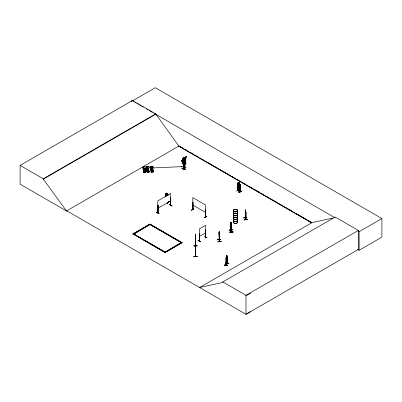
<?xml version="1.0" encoding="UTF-8"?>
<svg xmlns="http://www.w3.org/2000/svg" width="402" height="402" viewBox="0 0 402 402"><rect width="100%" height="100%" fill="white"/><g stroke="black" fill="none" stroke-linecap="round" stroke-linejoin="round"><path stroke-width="0.6" d="M195.483 251.969L195.483 234.014L195.483 256.506L195.598 248.873M219.472 241.145L219.653 241.346L219.07 239.431M219.261 239.843L219.185 232.255L219.241 239.848M219.462 241.446L219.07 239.703L219.522 241.637L219.326 232.361L219.492 241.597M231.281 224.406L231.507 231.999M245.275 217.979L245.26 210.487M183.453 168.187L183.835 168.066L183.835 163.398L183.402 163.488L183.453 168.187L183.714 168.207L183.799 163.413M184.392 168.363L184.679 168.413C185.257 167.699 184.116 162.931 184.789 163.619L184.754 168.403L184.804 163.584M230.753 230.135L231.371 232.034L231.477 224.562M230.753 229.864L230.949 230.271L230.924 222.11L231.371 224.592M231.306 231.838L231.421 224.386M231.286 231.823L231.416 231.532M231.492 231.994L230.904 229.849M238.215 186.056L238.667 185.367L238.24 184.227L238.813 185.267L239.361 184.88L238.944 185.518L239.396 186.729M219.17 232.904L219.256 232.1M143.971 171.674L145.112 171.664L145.343 168.026A1.141 0.925 -8 0 0 145.343 166.714A1.141 0.925 -8 0 0 143.735 166.79A1.141 0.925 -8 0 0 143.735 168.101L143.976 171.719M148.614 171.523L148.846 167.885A1.141 0.925 -8 0 0 148.851 166.614A1.141 0.925 -8 0 0 147.243 166.689A1.141 0.925 -8 0 0 147.243 168.001L147.238 167.961A1.141 0.925 -8 0 1 147.238 166.649A1.141 0.925 -8 0 1 148.846 166.574A1.141 0.925 -8 0 1 148.846 167.885L148.851 167.925M152.73 171.358L152.961 167.719A1.141 0.925 -8 0 0 152.961 166.408A1.141 0.925 -8 0 0 151.358 166.478A1.141 0.925 -8 0 0 151.358 167.795L151.599 171.408L152.73 171.358L151.589 171.368M168.287 202.377L168.277 202.085L167.976 202.382M165.358 194.02C166.126 194.302 164.684 193.538 166.297 193.151L167.287 193.493L168.247 195.03M168.011 194.915L168.292 194.95L168.001 194.875M185.443 159.147L185.478 163.755L185.382 159.167L185.719 159.202L184.618 157.84L183.498 157.674M230.929 223.311L231.029 222.507M245.396 211.01L245.501 210.206L245.532 212.402L245.396 211.527M219.095 232.577L219.206 231.698L219.326 235.899L219.055 233.416M186.232 156.277L186.146 156.277A3.181 0.693 -84.8 0 0 185.287 158.81L185.146 160.639L185.528 160.674L185.855 159.328L185.337 159.252A2.724 0.593 -84.8 0 1 186.111 156.73L186.237 156.283L186.618 156.313L186.488 156.765A2.724 0.593 -84.8 0 0 185.714 159.287L185.101 159.177L184.618 157.84L185.709 159.222M181.97 168.719C185.071 168.317 187.764 169.981 181.97 168.719L185.247 169.267M182.016 168.614L185.287 169.187M182.021 168.493L185.297 169.041M230.823 222.989L230.964 222.145L230.823 230.311L230.718 222.643M245.295 210.688L245.436 209.844M227.225 256.074C225.115 253.979 226.904 264.908 226.2 265.375L227.341 263.546M224.472 265.129C227.527 264.817 230.175 266.576 224.472 265.129L227.743 265.687L224.517 265.039M144.554 171.639L144.514 171.242M144.479 171.131C144.564 172.041 144.529 170.895 144.715 171.418M147.956 171.393L147.981 170.991L148.162 171.282M148.227 171.398L147.991 171.086M152.092 171.282L152.197 170.87L152.247 171.327M152.237 170.815L152.112 171.302L152.298 171.061M152.293 170.925L152.333 171.272M198.04 240.351L200.528 241.708L198.04 240.356M198.096 240.295L200.462 241.728M226.437 259.602L226.05 259.084L226.467 256.109M227.236 263.496L226.095 265.31C224.562 265.315 227.999 248.079 226.502 258.772L226.251 258.471M219.326 234.059L219.17 233.421M195.483 245.898L195.618 245.682L195.638 245.989M195.467 245.974L195.598 238.532M234.271 211.467C234.396 210.965 234.507 211.477 234.14 211.497M234.517 211.447L234.431 211.201L234.607 211.497M236.592 209.929L236.803 209.879M236.667 209.869L236.607 210.005M227.336 256.099L227.22 263.727L227.1 256.114M227.341 263.29L226.1 265.335M185.146 160.639L185.478 159.298M181.86 161.393L183.146 162.267L184.252 162.438L185.166 161.921L184.98 161.112L184.684 161.112M182.071 160.629L182.799 163.473L182.624 163.081M181.89 161.393L181.774 160.579L182.498 163.453L185.714 163.956L184.95 161.212L184.629 161.107M182.99 160.343L183.955 161.343L183.659 161.554L182.885 161.162L183 160.308M182.478 163.433L182.402 162.895L182.317 163.87L182.82 163.956L183.021 163.207L182.513 163.122L183.021 163.207M182.905 163.232C183.689 162.463 181.94 162.413 182.794 162.634C183.141 164.242 182.056 161.996 182.769 163.468M183.151 162.237L184.227 162.418M184.684 161.061C185.824 167.343 184.955 161.328 185.684 163.976M185.272 163.614L185.412 163.926M184.98 161.112L185.639 163.961M156.468 212.236C164.312 216.673 151.418 208.934 158.911 213.603M237.778 190.447L240.165 191.824L240.165 184.387L239.848 184.227L240.074 191.89L237.718 190.508L237.682 183.041L238.492 182.327L239.306 182.799L240.089 184.458L240.059 186.835L239.255 187.548L238.436 187.076L237.632 185.433L237.632 184.252L238.461 183.523L239.27 184.021L239.662 186.287L239.14 186.689L238.079 185.377L238.738 182.684L238.999 182.835L239.27 183.995L238.999 184.819L238.481 183.543L237.657 184.277M238.738 183.865L238.481 185.242L238.999 186L239.27 185.176L238.708 183.88M166.609 193.468L166.297 194.885L166.93 195.563L167.257 194.699L166.629 193.447M144.579 171.267L144.69 171.594M152.077 171.252L152.288 170.865M219.402 234.743L219.301 235.019L219.095 233.461M231.13 226.306L231.371 225.768L231.165 226.301L230.718 223.824L231.165 226.261M245.235 211.522L245.602 214L245.798 213.437M144.67 171.232L144.494 171.609M236.507 191.131L238.919 189.734M191.473 210.251L193.864 208.849M192.98 202.266L192.925 209.769L192.764 202.141L192.679 209.658L192.814 209.306M193.015 209.437L192.739 209.296M205.543 217.065L205.342 209.502L205.643 209.578L205.568 217.085L205.643 205.06L192.764 197.623L192.98 209.703M205.427 209.452L205.342 216.949L205.643 217.015L205.402 216.608M245.23 217.789L245.813 219.718M245.748 219.286L245.934 219.537L245.893 212.085L245.838 219.728M237.698 190.523L238.049 190.588C236.974 190.216 239.522 182.759 237.597 185.694L237.622 186.875L238.401 188.518L239.22 188.99L240.049 188.262L240.024 187.076M238.049 190.317L237.818 190.186L237.883 190.633M239.924 191.493L237.959 190.453L240.19 191.543L239.833 191.473L240.074 191.89L239.949 184.262M182.468 159.83L183.186 160.725L182.433 159.835L182.458 158.669M182.523 160.383L182.543 158.604L182.84 158.649L182.82 160.433M182.84 158.649L182.513 158.669M182.573 163.262C190.925 163.182 181.016 165.383 182.568 162.036M185.352 159.071L185.754 159.137L185.679 160.388L184.629 161.403L185.679 160.388M183.734 168.192L183.689 163.559L183.402 163.508L183.835 163.418M184.438 168.393L184.392 163.694L184.825 163.624M183.046 166.614L186.322 167.187M185.779 163.122L185.412 163.061L185.699 163.132M185.749 163.78L185.247 163.519M183.312 168.82L184.282 166.93M184.453 166.825L183.433 168.845L184.453 166.981M183.875 168.91L184.86 167.031M184.026 168.956L184.995 167.066M144.087 169.262L143.795 169.041L144.122 168.75M147.313 168.729L147.78 169.111M151.398 168.699L151.74 168.443M157.885 205.432L157.88 212.884L158.016 205.256M170.755 205.181L170.599 205.286M170.8 205.427L170.543 205.573L170.709 205.095M226.1 257.898L226.175 257.612L226.175 265.159L227.105 263.506M226.316 257.752L226.05 257.903M227.19 257.225L226.432 259.642L226.813 258.994M225.693 263.134L228.964 263.732L225.738 263.064M228.959 263.722L225.683 263.174M148.107 171.051L148.152 171.252M152.232 170.915L152.142 171.322M234.667 211.377L234.075 211.377M152.333 171.157L152.137 170.961M199.492 240.984L199.477 233.527M182.468 163.312L185.709 163.85L185.704 163.122M168.217 202.447L168.322 202.116M167.418 203.116C173.177 197.482 163.554 207.166 169.167 201.422M167.418 203.271L169.192 201.563M183.468 163.358L183.468 168.006L183.548 163.348M182.413 158.674L183.508 157.654L182.99 159.664L183.714 160.488L184.433 160.604L185.136 160.021L185.131 159.137M157.77 212.542L158.127 212.457L157.901 212.598M158.102 212.748L157.77 212.814L158.127 212.728L158.102 205.301M170.79 205.146L170.438 205.251M170.589 205.548L170.709 205.367M170.755 205.452L170.684 197.945L170.438 205.522M143.81 168.951L144.122 168.825M151.428 168.644L151.74 168.518M143.876 171.82L143.876 172.207L145.313 172.136L145.238 171.599L143.795 171.664L143.665 171.282L143.665 171.77L145.444 171.744L145.444 172.227L143.609 172.428L142.866 167.106L144.132 166.936M144.182 172.413L143.836 172.423L142.996 166.991L144.132 166.84M143.464 167.076L143.197 167.091L143.966 172.428L143.132 167.091M146.373 166.971L147.137 172.302L146.499 166.75L147.248 172.222M147.192 171.639L147.167 171.141L147.298 171.523L148.74 171.458L148.871 171.061L148.815 171.996L147.373 172.066L147.243 171.684L147.243 172.167L146.594 166.961L146.941 166.951M152.619 167.885L153.197 172.026L151.237 172.131L150.484 166.8L152.318 166.604M150.634 166.735L150.946 166.664L151.695 172.041M144.996 168.192L145.569 172.337L145.308 172.347M147.122 172.297L149.082 172.192L148.499 168.051M146.499 166.85L147.574 172.207M148.74 172.212L148.524 169.845M151.474 172.121L150.745 166.79M152.318 166.503L150.614 166.584L151.559 172.106L151.83 172.091L151.247 167.951M205.623 237.326L205.729 229.823L205.744 237.381M206.995 237.818L204.633 236.527M157.775 212.834L157.8 200.864L170.684 193.427L170.548 205.558L170.765 197.995M169.654 204.608L172.086 205.995M169.533 204.698L172.096 206.005L169.669 204.623M157.8 212.517L158.127 212.532M191.498 210.291L193.895 208.733L191.498 210.135M205.668 216.733L205.427 216.623M204.427 217.603L206.96 216.412L204.447 217.623M206.829 216.201L204.563 217.829M204.427 217.758L206.864 216.351M66.792 210.834L66.531 210.99L20.1 184.181L20.1 165.398L132.479 100.515L155.68 113.907L178.88 146.087L311.711 222.778M132.479 100.515L132.479 100.862L155.267 87.706L381.9 218.552L381.9 237.145L359.112 250.3L357.484 249.356M20.1 165.398L43.3 178.789L155.68 113.907M250.908 311.49L245.989 314.294L66.762 210.819L66.496 210.97L43.3 179.136L155.68 114.253M66.496 210.97L179.141 145.936M157.8 208.301L170.684 200.864M132.906 233.833L149.946 223.999L182.151 242.592L165.111 252.662L132.906 233.833L165.111 252.431L182.151 242.592M132.906 234.07L149.946 224.231L167.121 234.145M238.492 182.327L238.079 184.196L239.14 185.508L239.662 185.106L239.306 182.799M237.682 183.081L237.899 183.206M237.632 184.252L238.502 185.845L239.306 186.337M237.632 185.433L238.461 187.061L239.28 187.533L240.034 186.809M238.502 185.845L237.682 184.222M237.597 186.87L238.426 188.503L239.245 188.975M240.034 185.649C237.682 181.679 241.517 186.106 239.296 186.302M241.491 191.246C233.532 195.603 246.532 187.92 238.964 192.548M238.944 192.563L241.376 191.136M165.649 251.808L171.553 248.401M172.624 247.783L181.212 242.592L165.111 252.119M199.286 236.461L205.729 232.743M199.332 287.661L311.977 222.623L332.73 218.11M199.593 287.505L222.793 282.46L222.793 281.923L335.173 217.04L358.373 230.431L358.373 249.411L245.989 314.294L245.989 295.314L358.373 230.431M335.173 217.577L334.911 217.733L154.061 113.319M358.036 231.085L359.112 231.708L381.9 218.552M245.989 295.857L250.908 293.053M181.679 160.689L182.624 160.157C183.613 159.785 186.875 162.694 183.699 160.338L184.543 161.649L183.94 161.951L182.397 161.287L182.262 160.76C183.076 159.363 181.583 161.061 181.97 160.649M157.906 212.879L158.001 212.422M150.509 166.81L151.237 172.131M144.057 172.352L143.328 166.976M145.006 172.373L145.579 172.332M148.926 172.141L148.544 169.232M149.072 172.197L148.539 168.649M151.348 172.061L150.614 166.584M152.75 171.991C152.85 172.734 153.247 170.091 152.855 171.292M153.046 171.976L152.584 168.523M182.825 163.297L182.825 161.579M234.527 211.482L234.657 211.266M237.778 190.176L237.959 190.377M245.295 211.573L245.567 213.125L245.431 209.804L245.295 218.005L245.351 210.362M245.798 212.281L245.954 219.718L245.391 217.814M243.572 217.849L246.969 217.452L243.607 217.959M243.597 217.914L246.939 217.487M244.215 219.743L247.612 219.653L244.22 219.768M232.497 229.753L229.1 230.155L232.497 229.909M229.125 230.215L232.492 229.859M231.371 231.763L230.944 230.105M229.748 232.049L233.14 231.959L229.753 232.075M233.14 231.929L229.753 232.18M219.477 235.341L219.326 235.899L219.326 232.361M217.427 239.763L220.814 239.491M221.296 241.602C210.759 241.989 228.537 240.853 217.914 241.863M184.538 168.202L184.548 163.534M151.876 167.433L150.745 167.584L151.876 167.528M144.258 167.84L143.122 167.795M144.333 168.282L143.197 168.433L144.333 168.378M151.951 168.071L150.82 168.121L151.951 167.976M144.398 168.76L143.263 168.91L144.398 168.86M152.016 168.453L150.886 168.604L152.016 168.549M147.976 169.162L146.841 169.307L147.976 169.257M147.83 171.996L147.83 171.182L148.348 171.157L148.348 171.971M151.951 171.061L152.474 171.041L151.951 171.061L151.951 171.875M147.197 171.624L148.901 171.553M148.815 171.609L148.81 172.207L148.499 170.433M153.061 171.438L152.931 171.83L151.494 171.9L151.363 171.518L151.499 172.106M150.82 168.026L181.654 166.654C183.031 167.297 180.433 166.971 181.654 166.654M193.834 245.908L197.246 245.888M193.834 245.954L197.246 245.788L193.834 245.798M193.834 256.36L197.251 256.612L193.834 256.386M197.251 256.607L193.834 256.491L197.251 256.511M186.608 156.313L186.523 156.313A3.181 0.693 -84.8 0 0 185.669 158.845L185.528 160.674M151.805 168.875L151.413 168.734M151.805 168.956L151.393 168.679M186.191 156.73L186.573 156.765M181.905 166.478L182.262 166.262L181.483 166.242M182.754 163.091L185.287 163.519M245.888 219.502L245.295 217.809M226.728 255.873L226.567 258.054L226.602 256.079M227.341 263.275L227.095 263.657M150.825 166.79L151.569 172.111M153.157 172.031L152.574 167.89M195.598 256.29L195.633 256.059M199.407 240.909L199.286 229.024L205.729 225.306L205.693 237.381M219.185 239.672L219.17 231.698L219.361 232.376M192.859 209.477L192.658 209.372M237.853 190.458L237.803 187.362M156.569 212.166L159.001 213.552M132.479 100.862L133.559 101.485M134.64 102.108L135.72 102.731M136.796 103.354L138.414 104.289M139.494 104.912L140.574 105.535M141.655 106.158L143.273 107.093M146.509 108.962L148.127 109.897M149.207 110.52L152.443 112.384M180.227 146.559L184.021 148.75M185.106 149.378L186.734 150.318M187.814 150.941L188.9 151.569M189.985 152.192L191.613 153.132M192.699 153.76L193.779 154.388M194.864 155.011L196.493 155.951M197.578 156.579L198.658 157.202M200.286 158.142L201.372 158.77M202.457 159.393L203.538 160.021M205.166 160.961L206.251 161.584M207.337 162.212L213.301 165.654M214.924 166.594L218.18 168.473M219.261 169.096L223.06 171.287M224.14 171.915L225.768 172.855M226.854 173.478L227.939 174.106M229.024 174.734L230.647 175.669M231.733 176.297L232.818 176.925M234.441 177.86L235.527 178.488M236.612 179.116L238.24 180.056M239.326 180.679L240.406 181.307M241.491 181.93L243.12 182.87M244.205 183.498L245.285 184.121M246.913 185.061L247.999 185.689M249.084 186.312L252.878 188.503M253.963 189.131L259.928 192.573M261.009 193.201L264.807 195.392M265.888 196.015L269.687 198.211M270.767 198.834L272.395 199.774M273.481 200.402L274.566 201.025M275.651 201.653L277.274 202.593M278.36 203.216L279.445 203.844M281.068 204.784L282.154 205.407M283.239 206.035L284.325 206.658M285.953 207.598L287.033 208.226M288.118 208.849L291.912 211.045M295.711 213.236L298.962 215.11M300.048 215.738L306.555 219.492M307.636 220.12L311.434 222.311M178.523 146.037L311.791 222.979M238.461 182.342L239.296 182.825M237.718 183.071L238.049 190.588M238.401 184.98L239.235 185.458M192.764 205.06L205.643 212.497M168.197 234.763L171.955 236.934M173.026 237.557L182.151 242.823M222.793 281.923L245.989 295.314M133.911 234.105L143.037 239.376M144.112 239.994L147.871 242.165M148.941 242.783L164.508 251.768M239.853 184.247L239.878 191.769M239.386 186.644L238.798 185.608L238.215 185.995M205.321 216.683L205.316 216.924M143.951 172.423L143.74 171.825M166.458 196.01L165.81 195.086L166.297 193.151L167.272 193.518L167.729 195.744M226.065 259.054L226.467 259.652M165.971 196.186L165.317 195.176L165.951 196.201M238.019 186.829L239.079 188.146L239.597 187.744C237.858 180.036 242.647 193.437 239.22 185.453M165.639 194.065L165.624 196.588M245.738 211.99L245.833 212.271M245.637 214L245.19 211.517M230.823 230.115L231.336 231.723M219.221 232.105L219.326 233.542M219.613 241.446L219.592 233.994M207.005 237.929L204.583 236.552M233.14 231.954L229.778 232.306M152.559 169.086L152.931 171.83M152.524 169.086L152.77 170.86M152.464 171.805L152.464 170.991M148.539 171.031L148.705 172.217M147.132 168.116L147.454 170.493M146.83 166.835L147.594 172.212M146.7 166.951L147.454 172.282M144.881 168.142L145.534 172.342M144.931 168.734L145.429 172.287M144.896 169.388L145.102 170.579M143.63 168.257L144.037 171.222L143.589 168.267M142.996 166.89L143.76 172.368M230.823 223.874L231.095 225.427L231.125 222.788M245.602 210.462L245.843 212.286M230.929 223.834L231.06 224.708L231.06 222.723M151.308 171.473L151.288 170.976L151.418 171.358M147.238 167.961L147.479 171.574M185.754 159.137L185.784 163.785M182.543 158.604L182.558 160.318M182.533 161.529L182.543 163.242M359.112 231.708L359.112 250.3M227.205 256.034L227.22 263.727M165.684 194.05L165.684 196.528M165.579 252.391L133.379 233.798M165.418 193.96L165.418 197.06M165.317 193.995L165.358 196.498M145.368 171.689L145.368 171.207L145.238 171.599M145.313 171.749L145.313 172.136M131.57 100.445L131.57 101.676M43.3 178.789L43.3 179.136M237.371 213.909A2.161 1.246 0 0 1 235.502 215.779A2.161 1.246 0 0 1 233.632 213.909M237.346 214.035A2.131 1.231 0 0 1 235.502 215.879A2.131 1.231 0 0 1 233.657 214.035M237.341 215.643A2.121 1.226 0 0 1 235.502 217.482A2.121 1.226 0 0 1 233.662 215.643M237.351 215.753A2.136 1.231 0 0 1 235.502 217.603A2.136 1.231 0 0 1 233.652 215.753M237.371 211.854A2.161 1.246 0 0 1 235.502 213.728A2.161 1.246 0 0 1 233.632 211.854M237.346 213.693A2.131 1.231 0 0 1 235.502 215.537A2.131 1.231 0 0 1 233.657 213.693M237.341 211.985A2.126 1.226 0 0 1 235.502 213.824A2.126 1.226 0 0 1 233.657 211.985M237.371 213.804A2.161 1.246 0 0 1 235.502 215.673A2.161 1.246 0 0 1 233.632 213.804M237.371 211.748A2.161 1.246 0 0 1 235.502 213.623A2.161 1.246 0 0 1 233.632 211.748M237.346 211.638A2.131 1.231 0 0 1 235.502 213.487A2.131 1.231 0 0 1 233.657 211.638M237.371 219.758A2.161 1.246 0 0 1 235.502 221.628A2.161 1.246 0 0 1 233.632 219.758M237.346 219.884A2.131 1.231 0 0 1 235.502 221.728A2.131 1.231 0 0 1 233.657 219.884M237.341 221.492A2.121 1.226 0 0 1 235.502 223.331A2.121 1.226 0 0 1 233.662 221.492M237.336 215.944A2.116 1.221 0 0 1 235.502 217.778A2.116 1.221 0 0 1 233.668 215.944M237.351 221.602A2.136 1.231 0 0 1 235.502 223.452A2.136 1.231 0 0 1 233.652 221.602M237.351 215.839A2.136 1.231 0 0 1 235.502 217.683A2.136 1.231 0 0 1 233.652 215.839M237.371 217.703A2.161 1.246 0 0 1 235.502 219.577A2.161 1.246 0 0 1 233.632 217.703M237.346 219.542A2.131 1.231 0 0 1 235.502 221.386A2.131 1.231 0 0 1 233.657 219.542M237.341 217.834A2.126 1.226 0 0 1 235.502 219.673A2.126 1.226 0 0 1 233.657 217.834M237.371 219.653A2.161 1.246 0 0 1 235.502 221.522A2.161 1.246 0 0 1 233.632 219.653M237.371 217.598A2.161 1.246 0 0 1 235.502 219.472A2.161 1.246 0 0 1 233.632 217.598M237.346 217.487A2.131 1.231 0 0 1 235.502 219.336A2.131 1.231 0 0 1 233.657 217.487M182.453 160.609L183.166 161.242L182.704 161.689L183.377 161.373L184.282 161.956L183.543 161.302L183.99 160.89L183.337 161.167L182.498 160.609M238.672 185.317L238.416 186.694L238.939 187.453L239.21 186.634L238.703 185.302M183.87 157.921L183.533 159.388L184.242 159.966L184.598 159.046L184.237 157.961L183.88 157.901M182.9 162.76L185.448 163.182L182.9 162.76M149.946 224.537L133.846 234.07L149.946 224.537M247.582 219.522L244.215 219.899L247.582 219.537M220.819 239.391L217.407 239.687L220.814 239.391M144.851 171.347L144.328 171.322C143.765 172.599 145.449 172.277 144.851 171.347M181.684 242.863L149.479 224.271L181.684 242.863M234.436 211.608A2.131 1.231 0 0 0 237.632 210.542A2.131 1.231 0 0 0 234.436 209.477A2.131 1.231 0 0 0 234.436 211.608M234.441 211.769A2.116 1.221 0 0 0 237.617 210.708A2.116 1.221 0 0 0 234.441 209.648A2.116 1.221 0 0 0 234.441 211.769M234.431 211.673A2.136 1.231 0 0 0 237.637 210.603A2.136 1.231 0 0 0 234.431 209.537A2.136 1.231 0 0 0 234.431 211.673"/></g></svg>
